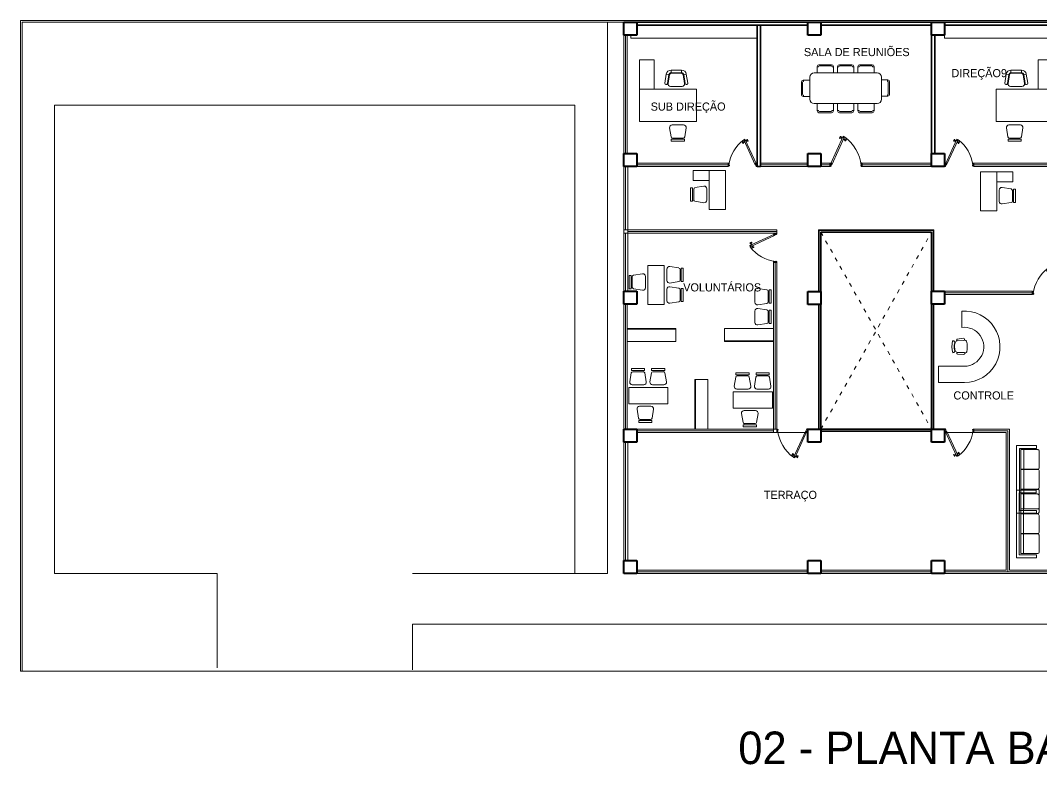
# Model space of a CAD drawing. Header units: millimetres. Extents: x 112 to 218, y 132 to 192.
# Drawn here: x 114.84 to 146.23, y 132.17 to 155.04 of the extents above; entities that cross this region are included whole.
import ezdxf

# ---------------------------------------------------------------- set-up
doc = ezdxf.new("R2010")
doc.units = ezdxf.units.MM
doc.linetypes.add('ACAD_ISO03W100', pattern=[30, 12, -18])
doc.linetypes.add('DIVIDEX2', pattern=[63.5, 25.4, -12.7, 0, -12.7, 0, -12.7])
for name, color, linetype, lineweight in [('Ejes', 1, 'Continuous', 13), ('ESTRUCTURA', 251, 'Continuous', 40), ('MUEBLES', 7, 'Continuous', 15), ('Muros', 5, 'Continuous', 35), ('MUROS BAJOS', 150, 'DIVIDEX2', 13), ('PUER', 173, 'Continuous', 9), ('VENTANAS', 6, 'Continuous', 9)]:
    doc.layers.add(name, color=color, linetype=linetype, lineweight=lineweight)
doc.styles.get("Standard").update_dxf_attribs({"font": 'stylu.ttf'})

# ---------------------------------------------------------------- blocks, each defined once
blk = doc.blocks.new('PUEP5')
at = {"layer": 'PUER'}
for p, q in [((-0.88, 0.02), (-0.517, 0.799)), ((-0.844, 0.003), (-0.48, 0.783)), ((-0.517, 0.799), (-0.48, 0.783)), ((-0.88, 0.02), (-0.844, 0.003))]:
    blk.add_line(p, q, dxfattribs=at)
at = {"layer": 'PUER', "color": 30}
for p, q in [((-0.62, 0.743), (-0.595, 0.797)), ((-0.62, 0.743), (-0.611, 0.739)), ((-0.611, 0.739), (-0.586, 0.793)), ((-0.611, 0.739), (-0.575, 0.744)), ((-0.595, 0.797), (-0.586, 0.793)), ((-0.586, 0.793), (-0.567, 0.762)), ((-0.575, 0.744), (-0.567, 0.762)), ((-0.573, 0.749), (-0.555, 0.74)), ((-0.569, 0.758), (-0.551, 0.749)), ((-0.557, 0.736), (-0.549, 0.754)), ((-0.557, 0.736), (-0.552, 0.722)), ((-0.549, 0.754), (-0.536, 0.759)), ((-0.533, 0.763), (-0.48, 0.783)), ((-0.533, 0.763), (-0.497, 0.746)), ((-0.517, 0.799), (-0.48, 0.783)), ((-0.497, 0.746), (-0.517, 0.799)), ((-0.503, 0.71), (-0.516, 0.705)), ((-0.503, 0.71), (-0.494, 0.728)), ((-0.483, 0.706), (-0.501, 0.715)), ((-0.494, 0.728), (-0.499, 0.742)), ((-0.478, 0.715), (-0.497, 0.724)), ((-0.485, 0.702), (-0.476, 0.72)), ((-0.466, 0.671), (-0.485, 0.702)), ((-0.441, 0.725), (-0.476, 0.72)), ((-0.466, 0.671), (-0.441, 0.725)), ((-0.457, 0.667), (-0.466, 0.671)), ((-0.457, 0.667), (-0.432, 0.721)), ((-0.432, 0.721), (-0.441, 0.725)), ((-0.9, 0.05), (-0.88, 0.05)), ((-0.9, 0.05), (-0.9, -0.05)), ((-0.88, -0.05), (-0.88, 0.05)), ((-0.88, 0.02), (-0.827, 0.039)), ((-0.863, 0.056), (-0.827, 0.039)), ((-0.844, 0.003), (-0.863, 0.056)), ((-0.02, 0.05), (0, 0.05)), ((-0.02, -0.05), (-0.02, 0.05)), ((0, 0.05), (0, -0.05)), ((-0.9, -0.05), (-0.88, -0.05)), ((-0.88, -0.02), (-0.865, -0.02)), ((-0.88, -0.035), (-0.865, -0.035)), ((-0.865, -0.035), (-0.865, -0.02)), ((-0.035, -0.02), (-0.02, -0.02)), ((-0.035, -0.035), (-0.035, -0.02)), ((-0.035, -0.035), (-0.02, -0.035)), ((-0.02, -0.05), (0, -0.05))]:
    blk.add_line(p, q, dxfattribs=at)
blk.add_arc((-1.161, -0.141), 1.147, 6.0564, 53.6176, dxfattribs=at)
blk = doc.blocks.new('MUOF03PL')
at = {"color": 0, "linetype": 'ByBlock'}
for p, q in [((-0.203, 0), (0.203, 0)), ((0.203, 0), (0.203, -0.062)), ((-0.209, -0.133), (-0.253, -0.41)), ((-0.203, 0), (-0.203, -0.063)), ((0.203, -0.062), (-0.203, -0.063)), ((0.163, -0.094), (-0.162, -0.094)), ((0.253, -0.409), (0.209, -0.133)), ((-0.175, -0.5), (0.176, -0.5))]:
    blk.add_line(p, q, dxfattribs=at)
for centre, radius, start, end in [((-0.162, -0.141), 0.0469, 90.0574, 170.9471), ((0.163, -0.14), 0.0469, 9.1676, 90.0574), ((-0.175, -0.422), 0.0781, 170.9471, 270.0574), ((0.176, -0.422), 0.0781, 270.0574, 9.1676)]:
    blk.add_arc(centre, radius, start, end, dxfattribs=at)
blk = doc.blocks.new('SILLA')
at = {"color": 0, "linetype": 'ByBlock', "rotation": 180}
blk.add_blockref('MUOF03PL', (17.56, 55.047), dxfattribs=at)
blk = doc.blocks.new('ESCRITORIO')
at = {"color": 0, "linetype": 'ByBlock'}
for p, q in [((34.359, 70.246), (33.859, 70.246)), ((33.859, 70.246), (33.859, 69.046)), ((34.359, 70.246), (34.359, 69.046)), ((34.359, 69.046), (33.859, 69.046))]:
    blk.add_line(p, q, dxfattribs=at)
at = {"layer": 'MUEBLES'}
for p, rotation in [((-21.77, 87.509), 270), ((89.981, 51.993), 90), ((-21.77, 86.889), 270)]:
    blk.add_blockref('SILLA', p, dxfattribs=dict(at, rotation=rotation))
blk = doc.blocks.new('SILLON3A')
for p, q in [((-0.908, -0.133), (-0.908, -0.653)), ((-0.306, -0.133), (-0.908, -0.133)), ((-0.908, -0.221), (-0.306, -0.221)), ((-0.306, -0.653), (-0.306, -0.133)), ((0.306, -0.133), (-0.296, -0.133)), ((-0.296, -0.133), (-0.296, -0.653)), ((-0.296, -0.221), (0.306, -0.221)), ((0.306, -0.653), (0.306, -0.133)), ((0.919, -0.133), (0.317, -0.133)), ((0.317, -0.133), (0.317, -0.653)), ((0.317, -0.221), (0.919, -0.221)), ((0.919, -0.653), (0.919, -0.133)), ((-0.865, -0.697), (-0.35, -0.697)), ((-0.252, -0.697), (0.263, -0.697)), ((0.36, -0.697), (0.875, -0.697))]:
    blk.add_line(p, q)
blk.add_lwpolyline([(-1.039, 0), (1.039, 0), (1.039, -0.612), (0.951, -0.612), (0.951, -0.087), (-0.951, -0.087), (-0.951, -0.612), (-1.039, -0.612)], close=True)
for centre, start, end in [((-0.865, -0.653), 180, 270), ((-0.35, -0.653), 270, 0), ((-0.252, -0.653), 180, 270), ((0.263, -0.653), 270, 0), ((0.36, -0.653), 180, 270), ((0.875, -0.653), 270, 0)]:
    blk.add_arc(centre, 0.0437, start, end)
blk = doc.blocks.new('MUCO03PL')
at = {"color": 0, "linetype": 'ByBlock'}
for p, q in [((-0.228, -0.188), (-0.255, -0.386)), ((-0.179, -0.192), (-0.188, -0.392)), ((0.18, -0.192), (0.18, -0.392)), ((0.229, -0.188), (0.247, -0.386)), ((-0.199, -0.432), (-0.198, -0.41)), ((0.2, -0.432), (0.2, -0.416))]:
    blk.add_line(p, q, dxfattribs=at)
for centre, radius, start, end in [((-0.204, -0.197), 0.0258, 12.2827, 157.7765), ((-0.127, -0.059), 0.0562, 169.9404, 306.7598), ((0.007, -0.668), 0.647, 74.1358, 106.9984), ((-0.093, -0.212), 0.0931, 108.3403, 162.8355), ((0.001, -0.456), 0.353, 69.7134, 110.2866), ((0.001, -0.361), 0.273, 69.7134, 110.2866), ((0.128, -0.058), 0.0565, 235.6625, 12.0378), ((0.071, -0.228), 0.116, 19.4028, 63.4114), ((0.205, -0.197), 0.0258, 22.2235, 167.7173), ((-0.221, -0.384), 0.0341, 183.5132, 345.9932), ((-0.136, -0.415), 0.0651, 194.5083, 247.5673), ((0.001, 0.16), 0.656, 255.758, 284.242), ((0.137, -0.415), 0.0651, 292.4327, 345.4917), ((0.213, -0.384), 0.0341, 194.0068, 356.4868)]:
    blk.add_arc(centre, radius, start, end, dxfattribs=at)
blk = doc.blocks.new('MUOF06PL')
at = {"color": 0, "linetype": 'ByBlock'}
for p, q in [((-0.307, 0.383), (-0.352, 0.107)), ((-0.228, 0.37), (-0.307, 0.383)), ((-0.228, 0.37), (-0.273, 0.094)), ((-0.208, 0.367), (-0.253, 0.091)), ((0.163, 0.506), (-0.162, 0.506)), ((-0.162, 0.426), (-0.162, 0.506)), ((0.163, 0.426), (-0.162, 0.426)), ((0.163, 0.406), (-0.162, 0.406)), ((0.163, 0.426), (0.163, 0.506)), ((0.253, 0.09), (0.209, 0.367)), ((0.229, 0.37), (0.308, 0.382)), ((0.273, 0.093), (0.229, 0.37)), ((0.352, 0.106), (0.308, 0.382)), ((-0.273, 0.094), (-0.253, 0.091)), ((-0.176, 0), (0.176, 0)), ((0.273, 0.094), (0.253, 0.091))]:
    blk.add_line(p, q, dxfattribs=at)
for centre, radius, start, end in [((-0.162, 0.359), 0.147, 89.9632, 170.853), ((-0.162, 0.359), 0.0669, 89.9632, 170.853), ((-0.162, 0.359), 0.0469, 89.9632, 170.853), ((0.163, 0.359), 0.147, 9.0735, 89.9632), ((0.163, 0.359), 0.0669, 9.0735, 89.9632), ((0.163, 0.359), 0.0469, 9.0735, 89.9632), ((-0.312, 0.1), 0.04, 170.853, 350.853), ((-0.176, 0.078), 0.0781, 170.853, 269.9632), ((0.176, 0.078), 0.0781, 269.9632, 9.0735), ((0.313, 0.1), 0.04, 189.147, 9.147)]:
    blk.add_arc(centre, radius, start, end, dxfattribs=at)
blk = doc.blocks.new('MUOF02PL')
at = {"color": 0, "linetype": 'ByBlock'}
for p, q in [((0, 1.9), (-1.747, 1.9)), ((-1.747, 1.9), (-1.747, 0.9)), ((0, 0.9), (0, 1.9)), ((-1.747, 0.9), (0, 0.9)), ((0, 0.9), (-0.45, 0.9)), ((-0.45, 0.9), (-0.45, 0)), ((0, 0), (0, 0.9)), ((-0.45, 0), (0, 0))]:
    blk.add_line(p, q, dxfattribs=at)
at = {"color": 0, "linetype": 'ByBlock', "rotation": 180}
blk.add_blockref('MUOF06PL', (-1.128, 0.823), dxfattribs=at)

msp = doc.modelspace()

# ---------------------------------------------------------------- linework, layer by layer
at = {"layer": 'Ejes'}
for p, q in [((114.836, 135.045), (114.836, 155.045)), ((114.836, 155.045), (214.836, 155.045)), ((114.886, 135.045), (114.886, 154.995)), ((114.886, 154.995), (133.386, 154.995)), ((132.886, 138.045), (132.886, 154.995)), ((115.886, 138.045), (115.886, 152.445)), ((115.886, 152.445), (131.886, 152.445)), ((131.886, 138.045), (131.886, 152.445)), ((115.886, 138.045), (120.886, 138.045)), ((120.886, 135.145), (120.886, 138.045)), ((126.886, 138.045), (132.886, 138.045)), ((126.889, 136.485), (147.247, 136.485)), ((126.889, 135.085), (126.889, 136.485)), ((114.836, 135.045), (214.822, 135.045)), ((126.886, 135.045), (126.886, 135.045))]:
    msp.add_line(p, q, dxfattribs=at)
at = {"layer": 'Ejes', "linetype": 'ACAD_ISO03W100', "lineweight": 9, "ltscale": 0.01}
for p, q in [((139.446, 142.482), (142.847, 148.537)), ((139.446, 148.537), (142.847, 142.482))]:
    msp.add_line(p, q, dxfattribs=at)
at = {"layer": 'ESTRUCTURA'}
for p, q in [((133.386, 154.595), (133.386, 154.995)), ((133.386, 154.995), (133.786, 154.995)), ((133.786, 154.995), (133.786, 154.595)), ((139.046, 154.595), (139.046, 154.995)), ((139.046, 154.995), (139.446, 154.995)), ((139.446, 154.995), (139.446, 154.595)), ((139.446, 154.995), (139.446, 154.992)), ((142.847, 154.595), (142.847, 154.995)), ((142.847, 154.995), (143.247, 154.995)), ((143.247, 154.995), (143.247, 154.595)), ((133.786, 154.595), (133.386, 154.595)), ((139.446, 154.595), (139.046, 154.595)), ((143.247, 154.595), (142.847, 154.595)), ((133.386, 150.557), (133.386, 150.957)), ((133.386, 150.957), (133.786, 150.957)), ((133.386, 150.557), (133.386, 150.957)), ((133.786, 150.957), (133.786, 150.557)), ((139.046, 150.957), (139.446, 150.957)), ((139.046, 150.557), (139.046, 150.957)), ((139.446, 150.957), (139.446, 150.955)), ((139.446, 150.957), (139.446, 150.557)), ((142.847, 150.957), (143.247, 150.957)), ((142.847, 150.557), (142.847, 150.957)), ((143.247, 150.957), (143.247, 150.557)), ((133.786, 150.557), (133.386, 150.557)), ((139.446, 150.557), (139.046, 150.557)), ((143.247, 150.557), (142.847, 150.557)), ((133.386, 146.32), (133.386, 146.72)), ((133.386, 146.72), (133.786, 146.72)), ((133.786, 146.72), (133.786, 146.32)), ((139.046, 146.713), (139.446, 146.713)), ((139.046, 146.313), (139.046, 146.713)), ((139.446, 146.713), (139.446, 146.313)), ((142.847, 146.32), (142.847, 146.72)), ((142.847, 146.72), (143.247, 146.72)), ((143.247, 146.72), (143.247, 146.32)), ((133.786, 146.32), (133.386, 146.32)), ((139.446, 146.313), (139.046, 146.313)), ((143.247, 146.32), (142.847, 146.32)), ((133.386, 142.082), (133.386, 142.482)), ((133.386, 142.482), (133.786, 142.482)), ((133.786, 142.482), (133.786, 142.082)), ((139.046, 142.082), (139.046, 142.482)), ((139.046, 142.482), (139.446, 142.482)), ((139.446, 142.482), (139.446, 142.082)), ((142.847, 142.082), (142.847, 142.482)), ((142.847, 142.482), (143.247, 142.482)), ((143.247, 142.482), (143.247, 142.082)), ((133.786, 142.082), (133.386, 142.082)), ((139.446, 142.082), (139.046, 142.082)), ((143.247, 142.082), (142.847, 142.082)), ((133.386, 138.445), (133.786, 138.445)), ((133.386, 138.045), (133.386, 138.445)), ((133.786, 138.445), (133.786, 138.045)), ((139.046, 138.445), (139.446, 138.445)), ((139.046, 138.045), (139.046, 138.445)), ((139.446, 138.445), (139.446, 138.045)), ((142.847, 138.445), (143.247, 138.445)), ((142.847, 138.045), (142.847, 138.445)), ((143.247, 138.445), (143.247, 138.045)), ((133.786, 138.045), (133.386, 138.045)), ((139.446, 138.045), (139.046, 138.045)), ((143.247, 138.045), (142.847, 138.045))]:
    msp.add_line(p, q, dxfattribs=at)
at = {"layer": 'MUEBLES'}
for p, q in [((133.606, 154.595), (133.606, 154.495)), ((137.486, 154.495), (133.606, 154.495)), ((143.247, 154.595), (143.247, 154.495)), ((143.247, 154.495), (146.847, 154.495)), ((139.334, 153.431), (139.334, 153.629)), ((139.377, 153.618), (139.334, 153.618)), ((139.777, 153.683), (139.388, 153.683)), ((139.404, 153.645), (139.766, 153.645)), ((139.793, 153.618), (139.83, 153.618)), ((139.83, 153.629), (139.83, 153.431)), ((139.96, 153.431), (139.96, 153.629)), ((140.003, 153.618), (139.96, 153.618)), ((140.402, 153.683), (140.014, 153.683)), ((140.03, 153.645), (140.392, 153.645)), ((140.419, 153.618), (140.456, 153.618)), ((140.456, 153.629), (140.456, 153.431)), ((140.584, 153.629), (140.584, 153.431)), ((140.622, 153.618), (140.584, 153.618)), ((140.638, 153.683), (141.026, 153.683)), ((141.01, 153.645), (140.649, 153.645)), ((141.037, 153.618), (141.08, 153.618)), ((141.08, 153.431), (141.08, 153.629)), ((139.106, 152.622), (139.106, 153.296)), ((139.241, 153.431), (141.174, 153.431)), ((141.309, 153.296), (141.309, 152.622)), ((141.309, 153.215), (141.503, 153.215)), ((141.492, 153.172), (141.492, 153.215)), ((138.849, 153.151), (138.849, 152.762)), ((138.886, 152.778), (138.886, 153.14)), ((138.903, 153.205), (139.106, 153.205)), ((138.913, 153.167), (138.913, 153.205)), ((141.519, 153.145), (141.519, 152.784)), ((141.557, 152.773), (141.557, 153.162)), ((139.106, 152.708), (138.903, 152.708)), ((138.913, 152.752), (138.913, 152.708)), ((141.503, 152.719), (141.309, 152.719)), ((141.492, 152.757), (141.492, 152.719)), ((141.174, 152.487), (139.241, 152.487)), ((139.334, 152.262), (139.334, 152.487)), ((139.372, 152.273), (139.334, 152.273)), ((139.787, 152.273), (139.83, 152.273)), ((139.83, 152.487), (139.83, 152.262)), ((139.96, 152.262), (139.96, 152.487)), ((139.998, 152.273), (139.96, 152.273)), ((140.413, 152.273), (140.456, 152.273)), ((140.456, 152.487), (140.456, 152.262)), ((140.584, 152.487), (140.584, 152.262)), ((140.627, 152.273), (140.584, 152.273)), ((141.042, 152.273), (141.08, 152.273)), ((141.08, 152.262), (141.08, 152.487)), ((139.388, 152.208), (139.777, 152.208)), ((139.76, 152.246), (139.399, 152.246)), ((140.014, 152.208), (140.402, 152.208)), ((140.386, 152.246), (140.025, 152.246)), ((141.026, 152.208), (140.638, 152.208)), ((140.654, 152.246), (141.016, 152.246)), ((135.516, 150.429), (135.516, 150.129)), ((136.016, 150.429), (135.516, 150.429)), ((136.016, 150.429), (136.016, 149.229)), ((136.016, 150.429), (136.516, 150.429)), ((136.516, 150.429), (136.516, 149.229)), ((144.852, 150.389), (144.352, 150.389)), ((144.352, 150.389), (144.352, 149.189)), ((144.852, 150.389), (144.852, 149.189)), ((144.852, 150.389), (145.352, 150.389)), ((145.352, 150.389), (145.352, 150.089)), ((135.516, 150.129), (136.016, 150.129)), ((145.352, 150.089), (144.852, 150.089)), ((136.016, 149.229), (136.516, 149.229)), ((144.852, 149.189), (144.352, 149.189)), ((143.777, 146.112), (143.777, 145.61)), ((134.986, 145.575), (133.486, 145.575)), ((134.986, 145.555), (133.486, 145.555)), ((134.986, 145.175), (134.986, 145.575)), ((136.488, 145.572), (137.988, 145.572)), ((136.488, 145.172), (136.488, 145.572)), ((133.486, 145.175), (134.986, 145.175)), ((137.988, 145.192), (136.488, 145.192)), ((137.988, 145.172), (136.488, 145.172)), ((143.866, 144.415), (143.06, 144.415)), ((143.06, 144.415), (143.06, 143.915)), ((135.575, 142.482), (135.575, 144.008)), ((135.975, 144.008), (135.575, 144.008)), ((135.595, 142.482), (135.595, 144.008)), ((135.975, 144.008), (135.975, 142.482)), ((143.866, 143.915), (143.06, 143.915))]:
    msp.add_line(p, q, dxfattribs=at)
for centre, radius, start, end in [((139.388, 153.629), 0.0539, 90, 180), ((139.404, 153.618), 0.027, 90, 180), ((139.766, 153.618), 0.027, 0, 90), ((139.777, 153.629), 0.0539, 0, 90), ((140.014, 153.629), 0.0539, 90, 180), ((140.03, 153.618), 0.027, 90, 180), ((140.392, 153.618), 0.027, 0, 90), ((140.402, 153.629), 0.0539, 0, 90), ((140.638, 153.629), 0.0539, 90, 180), ((140.649, 153.618), 0.027, 90, 180), ((141.01, 153.618), 0.027, 0, 90), ((141.026, 153.629), 0.0539, 0, 90), ((139.241, 153.296), 0.135, 90, 180), ((141.174, 153.296), 0.135, 0, 90), ((141.503, 153.162), 0.0539, 0, 90), ((138.903, 153.151), 0.0539, 90, 180), ((138.913, 153.14), 0.027, 90, 180), ((141.492, 153.145), 0.027, 0, 90), ((138.903, 152.762), 0.0539, 180, 270), ((138.913, 152.778), 0.027, 180, 270), ((139.241, 152.622), 0.135, 180, 270), ((141.174, 152.622), 0.135, 270, 0), ((141.492, 152.784), 0.027, 270, 0), ((141.503, 152.773), 0.0539, 270, 0), ((139.399, 152.273), 0.027, 180, 270), ((139.76, 152.273), 0.027, 270, 0), ((140.025, 152.273), 0.027, 180, 270), ((140.386, 152.273), 0.027, 270, 0), ((140.654, 152.273), 0.027, 180, 270), ((141.016, 152.273), 0.027, 270, 0), ((139.388, 152.262), 0.0539, 180, 270), ((139.777, 152.262), 0.0539, 270, 0), ((140.014, 152.262), 0.0539, 180, 270), ((140.402, 152.262), 0.0539, 270, 0), ((140.638, 152.262), 0.0539, 180, 270), ((141.026, 152.262), 0.0539, 270, 0), ((143.854, 145.014), 1.1, 270.6419, 93.9703), ((143.854, 145.014), 0.6, 271.1769, 97.2926)]:
    msp.add_arc(centre, radius, start, end, dxfattribs=at)
at = {"layer": 'Muros'}
for p, q in [((133.786, 154.995), (139.046, 154.995)), ((133.786, 154.895), (139.046, 154.895)), ((137.486, 150.557), (137.486, 154.895)), ((137.586, 150.557), (137.586, 154.895)), ((139.446, 154.995), (142.847, 154.995)), ((139.446, 154.895), (142.847, 154.895)), ((143.247, 154.995), (146.847, 154.995)), ((143.247, 154.895), (146.847, 154.895)), ((142.847, 154.595), (142.847, 150.957)), ((142.947, 154.595), (142.947, 150.957)), ((137.586, 150.557), (137.486, 150.557)), ((142.847, 148.537), (139.446, 148.537)), ((139.446, 148.537), (139.446, 146.713)), ((142.847, 148.537), (142.847, 146.72)), ((139.446, 146.313), (139.446, 142.482)), ((142.847, 146.32), (142.847, 142.482)), ((142.847, 142.482), (139.446, 142.482))]:
    msp.add_line(p, q, dxfattribs=at)
at = {"layer": 'MUROS BAJOS'}
for p, q in [((138.088, 142.382), (139.046, 142.382)), ((144.147, 142.382), (143.247, 142.382))]:
    msp.add_line(p, q, dxfattribs=at)
at = {"layer": 'VENTANAS'}
for p, q in [((133.386, 150.957), (133.386, 154.595)), ((133.436, 150.957), (133.436, 154.595)), ((133.486, 150.957), (133.486, 154.595)), ((133.386, 146.72), (133.386, 150.557)), ((133.436, 148.607), (133.436, 150.557)), ((133.506, 146.72), (133.506, 150.557)), ((136.591, 150.657), (133.786, 150.657)), ((136.591, 150.607), (133.786, 150.607)), ((136.591, 150.557), (133.786, 150.557)), ((136.591, 150.657), (136.591, 150.557)), ((137.586, 150.657), (139.046, 150.657)), ((137.586, 150.607), (139.046, 150.607)), ((137.586, 150.557), (139.046, 150.557)), ((139.446, 150.657), (139.717, 150.657)), ((139.446, 150.607), (139.717, 150.607)), ((139.446, 150.557), (139.717, 150.557)), ((139.717, 150.657), (139.717, 150.557)), ((140.717, 150.657), (142.847, 150.657)), ((140.717, 150.657), (140.717, 150.557)), ((140.717, 150.607), (142.847, 150.607)), ((140.717, 150.557), (142.847, 150.557)), ((144.147, 150.657), (146.847, 150.657)), ((144.147, 150.657), (144.147, 150.557)), ((144.147, 150.607), (146.847, 150.607)), ((144.147, 150.557), (146.847, 150.557)), ((138.088, 148.607), (133.386, 148.607)), ((138.088, 148.507), (133.386, 148.507)), ((133.436, 146.72), (133.436, 148.507)), ((138.088, 148.557), (133.506, 148.557)), ((138.088, 148.607), (138.088, 148.507)), ((142.917, 148.607), (139.376, 148.607)), ((139.376, 148.607), (139.376, 146.713)), ((142.897, 148.587), (139.396, 148.587)), ((139.396, 148.587), (139.396, 146.713)), ((142.897, 148.587), (142.897, 146.72)), ((142.917, 148.607), (142.917, 146.72)), ((137.988, 147.607), (137.988, 142.382)), ((138.088, 147.607), (137.988, 147.607)), ((138.038, 147.607), (138.038, 142.482)), ((138.088, 147.607), (138.088, 142.382)), ((143.247, 146.72), (145.947, 146.72)), ((143.247, 146.67), (145.947, 146.67)), ((143.247, 146.62), (145.947, 146.62)), ((145.947, 146.62), (145.947, 146.72)), ((133.386, 146.32), (133.386, 142.482)), ((133.436, 146.32), (133.436, 142.482)), ((133.486, 146.32), (133.486, 142.482)), ((139.376, 146.313), (139.376, 142.482)), ((139.396, 146.313), (139.396, 142.482)), ((142.897, 146.313), (142.897, 142.482)), ((142.917, 146.313), (142.917, 142.482)), ((138.088, 142.482), (133.786, 142.482)), ((137.988, 142.432), (133.786, 142.432)), ((138.088, 142.382), (133.786, 142.382)), ((142.847, 142.432), (139.446, 142.432)), ((142.847, 142.412), (139.446, 142.412)), ((144.147, 142.482), (145.247, 142.482)), ((144.147, 142.482), (144.147, 142.382)), ((144.147, 142.432), (145.197, 142.432)), ((144.147, 142.382), (145.147, 142.382)), ((145.147, 142.382), (145.147, 138.145)), ((145.197, 142.432), (145.197, 138.095)), ((145.247, 142.482), (145.247, 138.145)), ((133.386, 138.445), (133.386, 142.082)), ((133.436, 138.445), (133.436, 142.082)), ((133.506, 138.445), (133.506, 142.082)), ((133.786, 138.145), (139.046, 138.145)), ((139.446, 138.145), (142.847, 138.145)), ((143.247, 138.145), (145.147, 138.145)), ((145.247, 138.145), (146.847, 138.145)), ((133.786, 138.095), (139.046, 138.095)), ((133.786, 138.045), (139.046, 138.045)), ((139.446, 138.095), (142.847, 138.095)), ((139.446, 138.045), (142.847, 138.045)), ((143.247, 138.095), (145.247, 138.095)), ((143.247, 138.045), (145.247, 138.045)), ((145.247, 138.095), (146.847, 138.095)), ((145.247, 138.045), (146.847, 138.045))]:
    msp.add_line(p, q, dxfattribs=at)

# ---------------------------------------------------------------- block references
at = {"layer": 'MUEBLES'}
for name, p, rotation in [('MUOF02PL', (133.873, 153.836), 180), ('SILLA', (200.474, 132.096), 90), ('ESCRITORIO', (168.489, 216.556), 180), ('SILLA', (192.963, 128.997), 90), ('SILLA', (192.963, 128.377), 90), ('ESCRITORIO', (64.495, 177.62), 270), ('ESCRITORIO', (67.708, 177.491), 270), ('SILLON3A', (145.462, 140.936), 90.01431803130326), ('SILLON3A', (145.458, 139.57), 90.01431803130326)]:
    msp.add_blockref(name, p, dxfattribs=dict(at, rotation=rotation))
at = {"layer": 'MUEBLES', "xscale": -1}
for name, p, rotation in [('MUOF02PL', (146.581, 153.836), 180), ('SILLA', (80.394, 132.136), 270), ('MUCO03PL', (143.451, 145.012), 91.17692868634305)]:
    msp.add_blockref(name, p, dxfattribs=dict(at, rotation=rotation))
at = {"layer": 'MUEBLES'}
msp.add_blockref('SILLA', (117.49, 96.284), dxfattribs=at)
at = {"layer": 'MUEBLES', "xscale": -1}
msp.add_blockref('SILLA', (162.963, 96.284), dxfattribs=at)
at = {"layer": 'MUEBLES'}
for p, xscale, yscale, zscale, rotation in [((136.599, 150.612), -0.9804644584830129, 0.9804644584830271, 0.9804644584830128, 359.5516865752157), ((140.708, 150.613), 1.095249966376941, 1.09524996637694, 1.095249966376935, 0.4483134247842479), ((144.14, 150.612), 0.9804644584830129, 0.9804644584830271, 0.9804644584830128, 0.4483134247842422), ((138.038, 147.613), -0.9804644584830271, 0.9804644584830271, 0.9804644584830128, 89.55168657521573), ((145.958, 146.67), -0.9804644584830129, 0.9804644584830271, 0.9804644584830128, 359.5516865752157), ((138.095, 142.431), 1.046703224764223, 1.046703224764215, 1.046703224764208, 180.448313424784), ((144.147, 142.432), -0.9942894231814158, 0.9942894231814279, 0.9942894231814136, 179.5516865752157)]:
    msp.add_blockref('PUEP5', p, dxfattribs=dict(at, xscale=xscale, yscale=yscale, zscale=zscale, rotation=rotation))

# ---------------------------------------------------------------- texts
at = {"layer": 'Ejes'}
for s, p in [('SALA DE REUNIÕES', (138.924, 153.948)), ('DIREÇÃO9', (143.459, 153.301)), ('SUB DIREÇÃO', (134.213, 152.272)), ('VOLUNTÁRIOS', (135.214, 146.715)), ('CONTROLE', (143.522, 143.394)), ('TERRAÇO', (137.692, 140.337))]:
    msp.add_text(s, height=0.25, dxfattribs=at).set_placement(p)
at = {"layer": 'Ejes', "color": 2}
msp.add_text('02 - PLANTA BAIXA: PAVIMENTO SUPERIOR', height=1, dxfattribs=at).set_placement((136.907, 132.187))

doc.saveas('drawing.dxf')
